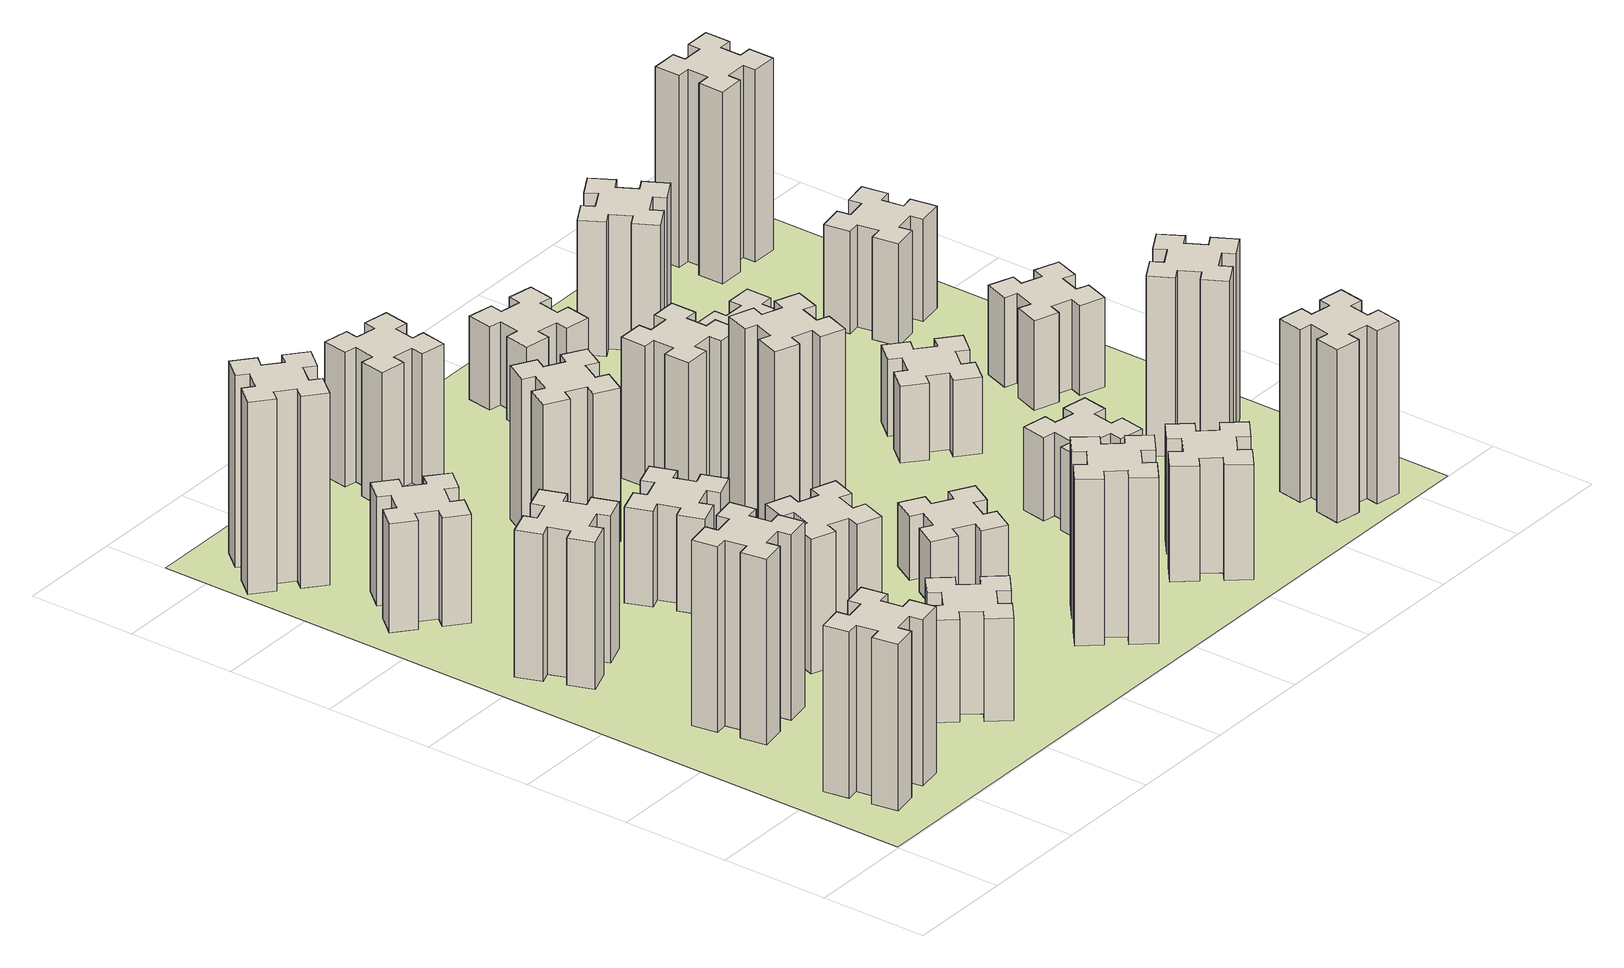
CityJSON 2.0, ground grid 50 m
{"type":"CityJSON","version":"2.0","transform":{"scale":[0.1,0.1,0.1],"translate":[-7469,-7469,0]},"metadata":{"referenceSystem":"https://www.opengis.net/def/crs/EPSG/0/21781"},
"CityObjects":{
"building1":{"type":"Building","attributes":{"class":"1000","function":"1000","usage":"1000","yearOfConstruction":2016,"roofType":"1000","measuredHeight":78,"storeysAboveGround":30,"storeysBelowGround":0},"geometry":[{"type":"Solid","lod":"1","boundaries":[[[[0,1,2,3,4,5,6,7,8,9,10,11,12,13,14,15,16,17,18,19]],[[17,16,20,21]],[[16,15,22,20]],[[15,14,23,22]],[[14,13,24,23]],[[13,12,25,24]],[[12,11,26,25]],[[11,10,27,26]],[[10,9,28,27]],[[9,8,29,28]],[[8,7,30,29]],[[7,6,31,30]],[[6,5,32,31]],[[5,4,33,32]],[[4,3,34,33]],[[3,2,35,34]],[[2,1,36,35]],[[1,0,37,36]],[[0,19,38,37]],[[19,18,39,38]],[[18,17,21,39]],[[24,25,26,27,28,29,30,31,32,33,34,35,36,37,38,39,21,20,22,23]]]]}]},
"building2":{"type":"Building","attributes":{"class":"1000","function":"1000","usage":"1000","yearOfConstruction":2016,"roofType":"1000","measuredHeight":87,"storeysAboveGround":30,"storeysBelowGround":0},"geometry":[{"type":"Solid","lod":"1","boundaries":[[[[40,41,42,43,44,45,46,47,48,49,50,51,52,53,54,55,56,57,58,59]],[[57,56,60,61]],[[56,55,62,60]],[[55,54,63,62]],[[54,53,64,63]],[[53,52,65,64]],[[52,51,66,65]],[[51,50,67,66]],[[50,49,68,67]],[[49,48,69,68]],[[48,47,70,69]],[[47,46,71,70]],[[46,45,72,71]],[[45,44,73,72]],[[44,43,74,73]],[[43,42,75,74]],[[42,41,76,75]],[[41,40,77,76]],[[40,59,78,77]],[[59,58,79,78]],[[58,57,61,79]],[[64,65,66,67,68,69,70,71,72,73,74,75,76,77,78,79,61,60,62,63]]]]}]},
"building3":{"type":"Building","attributes":{"class":"1000","function":"1000","usage":"1000","yearOfConstruction":2016,"roofType":"1000","measuredHeight":69,"storeysAboveGround":30,"storeysBelowGround":0},"geometry":[{"type":"Solid","lod":"1","boundaries":[[[[80,81,82,83,84,85,86,87,88,89,90,91,92,93,94,95,96,97,98,99]],[[97,96,100,101]],[[96,95,102,100]],[[95,94,103,102]],[[94,93,104,103]],[[93,92,105,104]],[[92,91,106,105]],[[91,90,107,106]],[[90,89,108,107]],[[89,88,109,108]],[[88,87,110,109]],[[87,86,111,110]],[[86,85,112,111]],[[85,84,113,112]],[[84,83,114,113]],[[83,82,115,114]],[[82,81,116,115]],[[81,80,117,116]],[[80,99,118,117]],[[99,98,119,118]],[[98,97,101,119]],[[104,105,106,107,108,109,110,111,112,113,114,115,116,117,118,119,101,100,102,103]]]]}]},
"building4":{"type":"Building","attributes":{"class":"1000","function":"1000","usage":"1000","yearOfConstruction":2016,"roofType":"1000","measuredHeight":51,"storeysAboveGround":30,"storeysBelowGround":0},"geometry":[{"type":"Solid","lod":"1","boundaries":[[[[120,121,122,123,124,125,126,127,128,129,130,131,132,133,134,135,136,137,138,139]],[[137,136,140,141]],[[136,135,142,140]],[[135,134,143,142]],[[134,133,144,143]],[[133,132,145,144]],[[132,131,146,145]],[[131,130,147,146]],[[130,129,148,147]],[[129,128,149,148]],[[128,127,150,149]],[[127,126,151,150]],[[126,125,152,151]],[[125,124,153,152]],[[124,123,154,153]],[[123,122,155,154]],[[122,121,156,155]],[[121,120,157,156]],[[120,139,158,157]],[[139,138,159,158]],[[138,137,141,159]],[[144,145,146,147,148,149,150,151,152,153,154,155,156,157,158,159,141,140,142,143]]]]}]},
"building5":{"type":"Building","attributes":{"class":"1000","function":"1000","usage":"1000","yearOfConstruction":2016,"roofType":"1000","measuredHeight":48,"storeysAboveGround":30,"storeysBelowGround":0},"geometry":[{"type":"Solid","lod":"1","boundaries":[[[[160,161,162,163,164,165,166,167,168,169,170,171,172,173,174,175,176,177,178,179]],[[177,176,180,181]],[[176,175,182,180]],[[175,174,183,182]],[[174,173,184,183]],[[173,172,185,184]],[[172,171,186,185]],[[171,170,187,186]],[[170,169,188,187]],[[169,168,189,188]],[[168,167,190,189]],[[167,166,191,190]],[[166,165,192,191]],[[165,164,193,192]],[[164,163,194,193]],[[163,162,195,194]],[[162,161,196,195]],[[161,160,197,196]],[[160,179,198,197]],[[179,178,199,198]],[[178,177,181,199]],[[184,185,186,187,188,189,190,191,192,193,194,195,196,197,198,199,181,180,182,183]]]]}]},
"building6":{"type":"Building","attributes":{"class":"1000","function":"1000","usage":"1000","yearOfConstruction":2016,"roofType":"1000","measuredHeight":90,"storeysAboveGround":30,"storeysBelowGround":0},"geometry":[{"type":"Solid","lod":"1","boundaries":[[[[200,201,202,203,204,205,206,207,208,209,210,211,212,213,214,215,216,217,218,219]],[[217,216,220,221]],[[216,215,222,220]],[[215,214,223,222]],[[214,213,224,223]],[[213,212,225,224]],[[212,211,226,225]],[[211,210,227,226]],[[210,209,228,227]],[[209,208,229,228]],[[208,207,230,229]],[[207,206,231,230]],[[206,205,232,231]],[[205,204,233,232]],[[204,203,234,233]],[[203,202,235,234]],[[202,201,236,235]],[[201,200,237,236]],[[200,219,238,237]],[[219,218,239,238]],[[218,217,221,239]],[[224,225,226,227,228,229,230,231,232,233,234,235,236,237,238,239,221,220,222,223]]]]}]},
"building7":{"type":"Building","attributes":{"class":"1000","function":"1000","usage":"1000","yearOfConstruction":2016,"roofType":"1000","measuredHeight":63,"storeysAboveGround":30,"storeysBelowGround":0},"geometry":[{"type":"Solid","lod":"1","boundaries":[[[[240,241,242,243,244,245,246,247,248,249,250,251,252,253,254,255,256,257,258,259]],[[257,256,260,261]],[[256,255,262,260]],[[255,254,263,262]],[[254,253,264,263]],[[253,252,265,264]],[[252,251,266,265]],[[251,250,267,266]],[[250,249,268,267]],[[249,248,269,268]],[[248,247,270,269]],[[247,246,271,270]],[[246,245,272,271]],[[245,244,273,272]],[[244,243,274,273]],[[243,242,275,274]],[[242,241,276,275]],[[241,240,277,276]],[[240,259,278,277]],[[259,258,279,278]],[[258,257,261,279]],[[264,265,266,267,268,269,270,271,272,273,274,275,276,277,278,279,261,260,262,263]]]]}]},
"building8":{"type":"Building","attributes":{"class":"1000","function":"1000","usage":"1000","yearOfConstruction":2016,"roofType":"1000","measuredHeight":45,"storeysAboveGround":30,"storeysBelowGround":0},"geometry":[{"type":"Solid","lod":"1","boundaries":[[[[280,281,282,283,284,285,286,287,288,289,290,291,292,293,294,295,296,297,298,299]],[[297,296,300,301]],[[296,295,302,300]],[[295,294,303,302]],[[294,293,304,303]],[[293,292,305,304]],[[292,291,306,305]],[[291,290,307,306]],[[290,289,308,307]],[[289,288,309,308]],[[288,287,310,309]],[[287,286,311,310]],[[286,285,312,311]],[[285,284,313,312]],[[284,283,314,313]],[[283,282,315,314]],[[282,281,316,315]],[[281,280,317,316]],[[280,299,318,317]],[[299,298,319,318]],[[298,297,301,319]],[[304,305,306,307,308,309,310,311,312,313,314,315,316,317,318,319,301,300,302,303]]]]}]},
"building9":{"type":"Building","attributes":{"class":"1000","function":"1000","usage":"1000","yearOfConstruction":2016,"roofType":"1000","measuredHeight":72,"storeysAboveGround":30,"storeysBelowGround":0},"geometry":[{"type":"Solid","lod":"1","boundaries":[[[[320,321,322,323,324,325,326,327,328,329,330,331,332,333,334,335,336,337,338,339]],[[337,336,340,341]],[[336,335,342,340]],[[335,334,343,342]],[[334,333,344,343]],[[333,332,345,344]],[[332,331,346,345]],[[331,330,347,346]],[[330,329,348,347]],[[329,328,349,348]],[[328,327,350,349]],[[327,326,351,350]],[[326,325,352,351]],[[325,324,353,352]],[[324,323,354,353]],[[323,322,355,354]],[[322,321,356,355]],[[321,320,357,356]],[[320,339,358,357]],[[339,338,359,358]],[[338,337,341,359]],[[344,345,346,347,348,349,350,351,352,353,354,355,356,357,358,359,341,340,342,343]]]]}]},
"building10":{"type":"Building","attributes":{"class":"1000","function":"1000","usage":"1000","yearOfConstruction":2016,"roofType":"1000","measuredHeight":78,"storeysAboveGround":30,"storeysBelowGround":0},"geometry":[{"type":"Solid","lod":"1","boundaries":[[[[360,361,362,363,364,365,366,367,368,369,370,371,372,373,374,375,376,377,378,379]],[[377,376,380,381]],[[376,375,382,380]],[[375,374,383,382]],[[374,373,384,383]],[[373,372,385,384]],[[372,371,386,385]],[[371,370,387,386]],[[370,369,388,387]],[[369,368,389,388]],[[368,367,390,389]],[[367,366,391,390]],[[366,365,392,391]],[[365,364,393,392]],[[364,363,394,393]],[[363,362,395,394]],[[362,361,396,395]],[[361,360,397,396]],[[360,379,398,397]],[[379,378,399,398]],[[378,377,381,399]],[[384,385,386,387,388,389,390,391,392,393,394,395,396,397,398,399,381,380,382,383]]]]}]},
"building11":{"type":"Building","attributes":{"class":"1000","function":"1000","usage":"1000","yearOfConstruction":2016,"roofType":"1000","measuredHeight":63,"storeysAboveGround":30,"storeysBelowGround":0},"geometry":[{"type":"Solid","lod":"1","boundaries":[[[[400,401,402,403,404,405,406,407,408,409,410,411,412,413,414,415,416,417,418,419]],[[417,416,420,421]],[[416,415,422,420]],[[415,414,423,422]],[[414,413,424,423]],[[413,412,425,424]],[[412,411,426,425]],[[411,410,427,426]],[[410,409,428,427]],[[409,408,429,428]],[[408,407,430,429]],[[407,406,431,430]],[[406,405,432,431]],[[405,404,433,432]],[[404,403,434,433]],[[403,402,435,434]],[[402,401,436,435]],[[401,400,437,436]],[[400,419,438,437]],[[419,418,439,438]],[[418,417,421,439]],[[424,425,426,427,428,429,430,431,432,433,434,435,436,437,438,439,421,420,422,423]]]]}]},
"building12":{"type":"Building","attributes":{"class":"1000","function":"1000","usage":"1000","yearOfConstruction":2016,"roofType":"1000","measuredHeight":30,"storeysAboveGround":30,"storeysBelowGround":0},"geometry":[{"type":"Solid","lod":"1","boundaries":[[[[440,441,442,443,444,445,446,447,448,449,450,451,452,453,454,455,456,457,458,459]],[[457,456,460,461]],[[456,455,462,460]],[[455,454,463,462]],[[454,453,464,463]],[[453,452,465,464]],[[452,451,466,465]],[[451,450,467,466]],[[450,449,468,467]],[[449,448,469,468]],[[448,447,470,469]],[[447,446,471,470]],[[446,445,472,471]],[[445,444,473,472]],[[444,443,474,473]],[[443,442,475,474]],[[442,441,476,475]],[[441,440,477,476]],[[440,459,478,477]],[[459,458,479,478]],[[458,457,461,479]],[[464,465,466,467,468,469,470,471,472,473,474,475,476,477,478,479,461,460,462,463]]]]}]},
"building13":{"type":"Building","attributes":{"class":"1000","function":"1000","usage":"1000","yearOfConstruction":2016,"roofType":"1000","measuredHeight":90,"storeysAboveGround":30,"storeysBelowGround":0},"geometry":[{"type":"Solid","lod":"1","boundaries":[[[[480,481,482,483,484,485,486,487,488,489,490,491,492,493,494,495,496,497,498,499]],[[497,496,500,501]],[[496,495,502,500]],[[495,494,503,502]],[[494,493,504,503]],[[493,492,505,504]],[[492,491,506,505]],[[491,490,507,506]],[[490,489,508,507]],[[489,488,509,508]],[[488,487,510,509]],[[487,486,511,510]],[[486,485,512,511]],[[485,484,513,512]],[[484,483,514,513]],[[483,482,515,514]],[[482,481,516,515]],[[481,480,517,516]],[[480,499,518,517]],[[499,498,519,518]],[[498,497,501,519]],[[504,505,506,507,508,509,510,511,512,513,514,515,516,517,518,519,501,500,502,503]]]]}]},
"building14":{"type":"Building","attributes":{"class":"1000","function":"1000","usage":"1000","yearOfConstruction":2016,"roofType":"1000","measuredHeight":66,"storeysAboveGround":30,"storeysBelowGround":0},"geometry":[{"type":"Solid","lod":"1","boundaries":[[[[520,521,522,523,524,525,526,527,528,529,530,531,532,533,534,535,536,537,538,539]],[[537,536,540,541]],[[536,535,542,540]],[[535,534,543,542]],[[534,533,544,543]],[[533,532,545,544]],[[532,531,546,545]],[[531,530,547,546]],[[530,529,548,547]],[[529,528,549,548]],[[528,527,550,549]],[[527,526,551,550]],[[526,525,552,551]],[[525,524,553,552]],[[524,523,554,553]],[[523,522,555,554]],[[522,521,556,555]],[[521,520,557,556]],[[520,539,558,557]],[[539,538,559,558]],[[538,537,541,559]],[[544,545,546,547,548,549,550,551,552,553,554,555,556,557,558,559,541,540,542,543]]]]}]},
"building15":{"type":"Building","attributes":{"class":"1000","function":"1000","usage":"1000","yearOfConstruction":2016,"roofType":"1000","measuredHeight":54,"storeysAboveGround":30,"storeysBelowGround":0},"geometry":[{"type":"Solid","lod":"1","boundaries":[[[[560,561,562,563,564,565,566,567,568,569,570,571,572,573,574,575,576,577,578,579]],[[577,576,580,581]],[[576,575,582,580]],[[575,574,583,582]],[[574,573,584,583]],[[573,572,585,584]],[[572,571,586,585]],[[571,570,587,586]],[[570,569,588,587]],[[569,568,589,588]],[[568,567,590,589]],[[567,566,591,590]],[[566,565,592,591]],[[565,564,593,592]],[[564,563,594,593]],[[563,562,595,594]],[[562,561,596,595]],[[561,560,597,596]],[[560,579,598,597]],[[579,578,599,598]],[[578,577,581,599]],[[584,585,586,587,588,589,590,591,592,593,594,595,596,597,598,599,581,580,582,583]]]]}]},
"building16":{"type":"Building","attributes":{"class":"1000","function":"1000","usage":"1000","yearOfConstruction":2016,"roofType":"1000","measuredHeight":39,"storeysAboveGround":30,"storeysBelowGround":0},"geometry":[{"type":"Solid","lod":"1","boundaries":[[[[600,601,602,603,604,605,606,607,608,609,610,611,612,613,614,615,616,617,618,619]],[[617,616,620,621]],[[616,615,622,620]],[[615,614,623,622]],[[614,613,624,623]],[[613,612,625,624]],[[612,611,626,625]],[[611,610,627,626]],[[610,609,628,627]],[[609,608,629,628]],[[608,607,630,629]],[[607,606,631,630]],[[606,605,632,631]],[[605,604,633,632]],[[604,603,634,633]],[[603,602,635,634]],[[602,601,636,635]],[[601,600,637,636]],[[600,619,638,637]],[[619,618,639,638]],[[618,617,621,639]],[[624,625,626,627,628,629,630,631,632,633,634,635,636,637,638,639,621,620,622,623]]]]}]},
"building17":{"type":"Building","attributes":{"class":"1000","function":"1000","usage":"1000","yearOfConstruction":2016,"roofType":"1000","measuredHeight":39,"storeysAboveGround":30,"storeysBelowGround":0},"geometry":[{"type":"Solid","lod":"1","boundaries":[[[[640,641,642,643,644,645,646,647,648,649,650,651,652,653,654,655,656,657,658,659]],[[657,656,660,661]],[[656,655,662,660]],[[655,654,663,662]],[[654,653,664,663]],[[653,652,665,664]],[[652,651,666,665]],[[651,650,667,666]],[[650,649,668,667]],[[649,648,669,668]],[[648,647,670,669]],[[647,646,671,670]],[[646,645,672,671]],[[645,644,673,672]],[[644,643,674,673]],[[643,642,675,674]],[[642,641,676,675]],[[641,640,677,676]],[[640,659,678,677]],[[659,658,679,678]],[[658,657,661,679]],[[664,665,666,667,668,669,670,671,672,673,674,675,676,677,678,679,661,660,662,663]]]]}]},
"building18":{"type":"Building","attributes":{"class":"1000","function":"1000","usage":"1000","yearOfConstruction":2016,"roofType":"1000","measuredHeight":36,"storeysAboveGround":30,"storeysBelowGround":0},"geometry":[{"type":"Solid","lod":"1","boundaries":[[[[680,681,682,683,684,685,686,687,688,689,690,691,692,693,694,695,696,697,698,699]],[[697,696,700,701]],[[696,695,702,700]],[[695,694,703,702]],[[694,693,704,703]],[[693,692,705,704]],[[692,691,706,705]],[[691,690,707,706]],[[690,689,708,707]],[[689,688,709,708]],[[688,687,710,709]],[[687,686,711,710]],[[686,685,712,711]],[[685,684,713,712]],[[684,683,714,713]],[[683,682,715,714]],[[682,681,716,715]],[[681,680,717,716]],[[680,699,718,717]],[[699,698,719,718]],[[698,697,701,719]],[[704,705,706,707,708,709,710,711,712,713,714,715,716,717,718,719,701,700,702,703]]]]}]},
"building19":{"type":"Building","attributes":{"class":"1000","function":"1000","usage":"1000","yearOfConstruction":2016,"roofType":"1000","measuredHeight":39,"storeysAboveGround":30,"storeysBelowGround":0},"geometry":[{"type":"Solid","lod":"1","boundaries":[[[[720,721,722,723,724,725,726,727,728,729,730,731,732,733,734,735,736,737,738,739]],[[737,736,740,741]],[[736,735,742,740]],[[735,734,743,742]],[[734,733,744,743]],[[733,732,745,744]],[[732,731,746,745]],[[731,730,747,746]],[[730,729,748,747]],[[729,728,749,748]],[[728,727,750,749]],[[727,726,751,750]],[[726,725,752,751]],[[725,724,753,752]],[[724,723,754,753]],[[723,722,755,754]],[[722,721,756,755]],[[721,720,757,756]],[[720,739,758,757]],[[739,738,759,758]],[[738,737,741,759]],[[744,745,746,747,748,749,750,751,752,753,754,755,756,757,758,759,741,740,742,743]]]]}]},
"building20":{"type":"Building","attributes":{"class":"1000","function":"1000","usage":"1000","yearOfConstruction":2016,"roofType":"1000","measuredHeight":81,"storeysAboveGround":30,"storeysBelowGround":0},"geometry":[{"type":"Solid","lod":"1","boundaries":[[[[760,761,762,763,764,765,766,767,768,769,770,771,772,773,774,775,776,777,778,779]],[[777,776,780,781]],[[776,775,782,780]],[[775,774,783,782]],[[774,773,784,783]],[[773,772,785,784]],[[772,771,786,785]],[[771,770,787,786]],[[770,769,788,787]],[[769,768,789,788]],[[768,767,790,789]],[[767,766,791,790]],[[766,765,792,791]],[[765,764,793,792]],[[764,763,794,793]],[[763,762,795,794]],[[762,761,796,795]],[[761,760,797,796]],[[760,779,798,797]],[[779,778,799,798]],[[778,777,781,799]],[[784,785,786,787,788,789,790,791,792,793,794,795,796,797,798,799,781,780,782,783]]]]}]},
"building21":{"type":"Building","attributes":{"class":"1000","function":"1000","usage":"1000","yearOfConstruction":2016,"roofType":"1000","measuredHeight":63,"storeysAboveGround":30,"storeysBelowGround":0},"geometry":[{"type":"Solid","lod":"1","boundaries":[[[[800,801,802,803,804,805,806,807,808,809,810,811,812,813,814,815,816,817,818,819]],[[817,816,820,821]],[[816,815,822,820]],[[815,814,823,822]],[[814,813,824,823]],[[813,812,825,824]],[[812,811,826,825]],[[811,810,827,826]],[[810,809,828,827]],[[809,808,829,828]],[[808,807,830,829]],[[807,806,831,830]],[[806,805,832,831]],[[805,804,833,832]],[[804,803,834,833]],[[803,802,835,834]],[[802,801,836,835]],[[801,800,837,836]],[[800,819,838,837]],[[819,818,839,838]],[[818,817,821,839]],[[824,825,826,827,828,829,830,831,832,833,834,835,836,837,838,839,821,820,822,823]]]]}]},
"building22":{"type":"Building","attributes":{"class":"1000","function":"1000","usage":"1000","yearOfConstruction":2016,"roofType":"1000","measuredHeight":84,"storeysAboveGround":30,"storeysBelowGround":0},"geometry":[{"type":"Solid","lod":"1","boundaries":[[[[840,841,842,843,844,845,846,847,848,849,850,851,852,853,854,855,856,857,858,859]],[[857,856,860,861]],[[856,855,862,860]],[[855,854,863,862]],[[854,853,864,863]],[[853,852,865,864]],[[852,851,866,865]],[[851,850,867,866]],[[850,849,868,867]],[[849,848,869,868]],[[848,847,870,869]],[[847,846,871,870]],[[846,845,872,871]],[[845,844,873,872]],[[844,843,874,873]],[[843,842,875,874]],[[842,841,876,875]],[[841,840,877,876]],[[840,859,878,877]],[[859,858,879,878]],[[858,857,861,879]],[[864,865,866,867,868,869,870,871,872,873,874,875,876,877,878,879,861,860,862,863]]]]}]},
"building23":{"type":"Building","attributes":{"class":"1000","function":"1000","usage":"1000","yearOfConstruction":2016,"roofType":"1000","measuredHeight":42,"storeysAboveGround":30,"storeysBelowGround":0},"geometry":[{"type":"Solid","lod":"1","boundaries":[[[[880,881,882,883,884,885,886,887,888,889,890,891,892,893,894,895,896,897,898,899]],[[897,896,900,901]],[[896,895,902,900]],[[895,894,903,902]],[[894,893,904,903]],[[893,892,905,904]],[[892,891,906,905]],[[891,890,907,906]],[[890,889,908,907]],[[889,888,909,908]],[[888,887,910,909]],[[887,886,911,910]],[[886,885,912,911]],[[885,884,913,912]],[[884,883,914,913]],[[883,882,915,914]],[[882,881,916,915]],[[881,880,917,916]],[[880,899,918,917]],[[899,898,919,918]],[[898,897,901,919]],[[904,905,906,907,908,909,910,911,912,913,914,915,916,917,918,919,901,900,902,903]]]]}]},
"building24":{"type":"Building","attributes":{"class":"1000","function":"1000","usage":"1000","yearOfConstruction":2016,"roofType":"1000","measuredHeight":48,"storeysAboveGround":30,"storeysBelowGround":0},"geometry":[{"type":"Solid","lod":"1","boundaries":[[[[920,921,922,923,924,925,926,927,928,929,930,931,932,933,934,935,936,937,938,939]],[[937,936,940,941]],[[936,935,942,940]],[[935,934,943,942]],[[934,933,944,943]],[[933,932,945,944]],[[932,931,946,945]],[[931,930,947,946]],[[930,929,948,947]],[[929,928,949,948]],[[928,927,950,949]],[[927,926,951,950]],[[926,925,952,951]],[[925,924,953,952]],[[924,923,954,953]],[[923,922,955,954]],[[922,921,956,955]],[[921,920,957,956]],[[920,939,958,957]],[[939,938,959,958]],[[938,937,941,959]],[[944,945,946,947,948,949,950,951,952,953,954,955,956,957,958,959,941,940,942,943]]]]}]},
"building25":{"type":"Building","attributes":{"class":"1000","function":"1000","usage":"1000","yearOfConstruction":2016,"roofType":"1000","measuredHeight":90,"storeysAboveGround":30,"storeysBelowGround":0},"geometry":[{"type":"Solid","lod":"1","boundaries":[[[[960,961,962,963,964,965,966,967,968,969,970,971,972,973,974,975,976,977,978,979]],[[977,976,980,981]],[[976,975,982,980]],[[975,974,983,982]],[[974,973,984,983]],[[973,972,985,984]],[[972,971,986,985]],[[971,970,987,986]],[[970,969,988,987]],[[969,968,989,988]],[[968,967,990,989]],[[967,966,991,990]],[[966,965,992,991]],[[965,964,993,992]],[[964,963,994,993]],[[963,962,995,994]],[[962,961,996,995]],[[961,960,997,996]],[[960,979,998,997]],[[979,978,999,998]],[[978,977,981,999]],[[984,985,986,987,988,989,990,991,992,993,994,995,996,997,998,999,981,980,982,983]]]]}]},
"landuse1":{"type":"LandUse","attributes":{"name":"plot1","function":"1010"},"geometry":[{"type":"MultiSurface","lod":"1","boundaries":[[[1000,1001,1002,1003]]]}]}
},
"vertices":[
[492,345,0],[475,444,0],[534,454,0],[513,572,0],[395,551,0],[405,492,0],[307,475,0],[297,534,0],[178,513,0],[199,395,0],[258,405,0],[276,307,0],[217,297,0],[237,178,0],[356,199,0],[345,258,0],[444,276,0],[454,217,0],[572,237,0],[551,356,0],[444,276,780],[454,217,780],[345,258,780],[356,199,780],[237,178,780],[217,297,780],[276,307,780],[258,405,780],[199,395,780],[178,513,780],[297,534,780],[307,475,780],[405,492,780],[395,551,780],[513,572,780],[534,454,780],[475,444,780],[492,345,780],[551,356,780],[572,237,780],
[445,998,0],[544,1016,0],[554,957,0],[672,977,0],[651,1096,0],[592,1085,0],[575,1184,0],[634,1194,0],[613,1312,0],[495,1291,0],[505,1232,0],[407,1215,0],[397,1274,0],[278,1253,0],[299,1135,0],[358,1145,0],[376,1047,0],[317,1037,0],[337,918,0],[456,939,0],[376,1047,870],[317,1037,870],[358,1145,870],[299,1135,870],[278,1253,870],[397,1274,870],[407,1215,870],[505,1232,870],[495,1291,870],[613,1312,870],[634,1194,870],[575,1184,870],[592,1085,870],[651,1096,870],[672,977,870],[554,957,870],[544,1016,870],[445,998,870],[456,939,870],[337,918,870],
[366,1835,0],[460,1869,0],[480,1813,0],[593,1854,0],[552,1967,0],[496,1946,0],[462,2040,0],[518,2060,0],[477,2173,0],[364,2132,0],[385,2076,0],[291,2042,0],[270,2098,0],[157,2057,0],[199,1944,0],[255,1965,0],[289,1871,0],[233,1850,0],[274,1737,0],[387,1779,0],[289,1871,690],[233,1850,690],[255,1965,690],[199,1944,690],[157,2057,690],[270,2098,690],[291,2042,690],[385,2076,690],[364,2132,690],[477,2173,690],[518,2060,690],[462,2040,690],[496,1946,690],[552,1967,690],[593,1854,690],[480,1813,690],[460,1869,690],[366,1835,690],[387,1779,690],[274,1737,690],
[427,2586,0],[492,2663,0],[538,2624,0],[615,2716,0],[523,2793,0],[484,2747,0],[408,2812,0],[446,2858,0],[354,2935,0],[277,2843,0],[323,2804,0],[259,2728,0],[213,2766,0],[136,2674,0],[228,2597,0],[266,2643,0],[343,2579,0],[304,2533,0],[396,2456,0],[473,2548,0],[343,2579,510],[304,2533,510],[266,2643,510],[228,2597,510],[136,2674,510],[213,2766,510],[259,2728,510],[323,2804,510],[277,2843,510],[354,2935,510],[446,2858,510],[408,2812,510],[484,2747,510],[523,2793,510],[615,2716,510],[538,2624,510],[492,2663,510],[427,2586,510],[473,2548,510],[396,2456,510],
[1232,508,0],[1167,584,0],[1213,623,0],[1136,715,0],[1044,638,0],[1083,592,0],[1006,527,0],[968,573,0],[876,496,0],[953,404,0],[999,443,0],[1063,366,0],[1017,328,0],[1094,236,0],[1186,313,0],[1148,359,0],[1224,423,0],[1263,377,0],[1355,454,0],[1278,546,0],[1224,423,480],[1263,377,480],[1148,359,480],[1186,313,480],[1094,236,480],[1017,328,480],[1063,366,480],[999,443,480],[953,404,480],[876,496,480],[968,573,480],[1006,527,480],[1083,592,480],[1044,638,480],[1136,715,480],[1213,623,480],[1167,584,480],[1232,508,480],[1278,546,480],[1355,454,480],
[384,3387,0],[308,3452,0],[346,3498,0],[254,3575,0],[177,3483,0],[223,3444,0],[159,3368,0],[113,3406,0],[36,3314,0],[128,3237,0],[166,3283,0],[243,3219,0],[204,3173,0],[296,3096,0],[373,3188,0],[327,3226,0],[392,3303,0],[438,3264,0],[515,3356,0],[423,3433,0],[392,3303,900],[438,3264,900],[327,3226,900],[373,3188,900],[296,3096,900],[204,3173,900],[243,3219,900],[166,3283,900],[128,3237,900],[36,3314,900],[113,3406,900],[159,3368,900],[223,3444,900],[177,3483,900],[254,3575,900],[346,3498,900],[308,3452,900],[384,3387,900],[423,3433,900],[515,3356,900],
[1202,1131,0],[1236,1225,0],[1292,1204,0],[1333,1317,0],[1220,1358,0],[1200,1302,0],[1106,1336,0],[1127,1392,0],[1014,1433,0],[973,1320,0],[1029,1300,0],[995,1206,0],[939,1227,0],[897,1114,0],[1010,1073,0],[1031,1129,0],[1125,1095,0],[1104,1039,0],[1217,997,0],[1258,1110,0],[1125,1095,630],[1104,1039,630],[1031,1129,630],[1010,1073,630],[897,1114,630],[939,1227,630],[995,1206,630],[1029,1300,630],[973,1320,630],[1014,1433,630],[1127,1392,630],[1106,1336,630],[1200,1302,630],[1220,1358,630],[1333,1317,630],[1292,1204,630],[1236,1225,630],[1202,1131,630],[1258,1110,630],[1217,997,630],
[995,1965,0],[1029,1871,0],[973,1850,0],[1014,1737,0],[1127,1779,0],[1106,1835,0],[1200,1869,0],[1220,1813,0],[1333,1854,0],[1292,1967,0],[1236,1946,0],[1202,2040,0],[1258,2060,0],[1217,2173,0],[1104,2132,0],[1125,2076,0],[1031,2042,0],[1010,2098,0],[897,2057,0],[939,1944,0],[1031,2042,450],[1010,2098,450],[1125,2076,450],[1104,2132,450],[1217,2173,450],[1258,2060,450],[1202,2040,450],[1236,1946,450],[1292,1967,450],[1333,1854,450],[1220,1813,450],[1200,1869,450],[1106,1835,450],[1127,1779,450],[1014,1737,450],[973,1850,450],[1029,1871,450],[995,1965,450],[939,1944,450],[897,2057,450],
[1286,2497,0],[1336,2584,0],[1388,2554,0],[1448,2658,0],[1344,2718,0],[1314,2666,0],[1227,2716,0],[1257,2768,0],[1153,2828,0],[1093,2724,0],[1145,2694,0],[1095,2607,0],[1043,2637,0],[983,2533,0],[1087,2473,0],[1117,2525,0],[1204,2475,0],[1174,2423,0],[1278,2363,0],[1338,2467,0],[1204,2475,720],[1174,2423,720],[1117,2525,720],[1087,2473,720],[983,2533,720],[1043,2637,720],[1095,2607,720],[1145,2694,720],[1093,2724,720],[1153,2828,720],[1257,2768,720],[1227,2716,720],[1314,2666,720],[1344,2718,720],[1448,2658,720],[1388,2554,720],[1336,2584,720],[1286,2497,720],[1338,2467,720],[1278,2363,720],
[2072,408,0],[2007,484,0],[2053,523,0],[1976,615,0],[1884,538,0],[1923,492,0],[1846,427,0],[1808,473,0],[1716,396,0],[1793,304,0],[1839,343,0],[1903,266,0],[1857,228,0],[1934,136,0],[2026,213,0],[1988,259,0],[2064,323,0],[2103,277,0],[2195,354,0],[2118,446,0],[2064,323,780],[2103,277,780],[1988,259,780],[2026,213,780],[1934,136,780],[1857,228,780],[1903,266,780],[1839,343,780],[1793,304,780],[1716,396,780],[1808,473,780],[1846,427,780],[1923,492,780],[1884,538,780],[1976,615,780],[2053,523,780],[2007,484,780],[2072,408,780],[2118,446,780],[2195,354,780],
[1016,3504,0],[998,3405,0],[939,3416,0],[918,3297,0],[1037,3277,0],[1047,3336,0],[1145,3318,0],[1135,3259,0],[1253,3238,0],[1274,3357,0],[1215,3367,0],[1232,3465,0],[1291,3455,0],[1312,3573,0],[1194,3594,0],[1184,3535,0],[1085,3552,0],[1096,3611,0],[977,3632,0],[957,3514,0],[1085,3552,630],[1096,3611,630],[1184,3535,630],[1194,3594,630],[1312,3573,630],[1291,3455,630],[1232,3465,630],[1215,3367,630],[1274,3357,630],[1253,3238,630],[1135,3259,630],[1145,3318,630],[1047,3336,630],[1037,3277,630],[918,3297,630],[939,3416,630],[998,3405,630],[1016,3504,630],[957,3514,630],[977,3632,630],
[1757,1045,0],[1844,995,0],[1814,943,0],[1918,883,0],[1978,987,0],[1926,1017,0],[1976,1104,0],[2028,1074,0],[2088,1178,0],[1984,1238,0],[1954,1186,0],[1867,1236,0],[1897,1288,0],[1793,1348,0],[1733,1244,0],[1785,1214,0],[1735,1127,0],[1683,1157,0],[1623,1053,0],[1727,993,0],[1735,1127,300],[1683,1157,300],[1785,1214,300],[1733,1244,300],[1793,1348,300],[1897,1288,300],[1867,1236,300],[1954,1186,300],[1984,1238,300],[2088,1178,300],[2028,1074,300],[1976,1104,300],[1926,1017,300],[1978,987,300],[1918,883,300],[1814,943,300],[1844,995,300],[1757,1045,300],[1727,993,300],[1623,1053,300],
[1940,2042,0],[1846,2076,0],[1867,2132,0],[1754,2173,0],[1713,2060,0],[1769,2040,0],[1735,1946,0],[1679,1967,0],[1637,1854,0],[1750,1813,0],[1771,1869,0],[1865,1835,0],[1844,1779,0],[1957,1737,0],[1998,1850,0],[1942,1871,0],[1976,1965,0],[2032,1944,0],[2073,2057,0],[1960,2098,0],[1976,1965,900],[2032,1944,900],[1942,1871,900],[1998,1850,900],[1957,1737,900],[1844,1779,900],[1865,1835,900],[1771,1869,900],[1750,1813,900],[1637,1854,900],[1679,1967,900],[1735,1946,900],[1769,2040,900],[1713,2060,900],[1754,2173,900],[1867,2132,900],[1846,2076,900],[1940,2042,900],[1960,2098,900],[2073,2057,900],
[1965,2445,0],[1965,2545,0],[2025,2545,0],[2025,2665,0],[1905,2665,0],[1905,2605,0],[1805,2605,0],[1805,2665,0],[1685,2665,0],[1685,2545,0],[1745,2545,0],[1745,2445,0],[1685,2445,0],[1685,2325,0],[1805,2325,0],[1805,2385,0],[1905,2385,0],[1905,2325,0],[2025,2325,0],[2025,2445,0],[1905,2385,660],[1905,2325,660],[1805,2385,660],[1805,2325,660],[1685,2325,660],[1685,2445,660],[1745,2445,660],[1745,2545,660],[1685,2545,660],[1685,2665,660],[1805,2665,660],[1805,2605,660],[1905,2605,660],[1905,2665,660],[2025,2665,660],[2025,2545,660],[1965,2545,660],[1965,2445,660],[2025,2445,660],[2025,2325,660],
[2628,259,0],[2704,323,0],[2743,277,0],[2835,354,0],[2758,446,0],[2712,408,0],[2647,484,0],[2693,523,0],[2616,615,0],[2524,538,0],[2563,492,0],[2486,427,0],[2448,473,0],[2356,396,0],[2433,304,0],[2479,343,0],[2543,266,0],[2497,228,0],[2574,136,0],[2666,213,0],[2543,266,540],[2497,228,540],[2479,343,540],[2433,304,540],[2356,396,540],[2448,473,540],[2486,427,540],[2563,492,540],[2524,538,540],[2616,615,540],[2693,523,540],[2647,484,540],[2712,408,540],[2758,446,540],[2835,354,540],[2743,277,540],[2704,323,540],[2628,259,540],[2666,213,540],[2574,136,540],
[2496,1084,0],[2478,985,0],[2419,996,0],[2398,877,0],[2517,857,0],[2527,916,0],[2625,898,0],[2615,839,0],[2733,818,0],[2754,937,0],[2695,947,0],[2712,1045,0],[2771,1035,0],[2792,1153,0],[2674,1174,0],[2664,1115,0],[2565,1132,0],[2576,1191,0],[2457,1212,0],[2437,1094,0],[2565,1132,390],[2576,1191,390],[2664,1115,390],[2674,1174,390],[2792,1153,390],[2771,1035,390],[2712,1045,390],[2695,947,390],[2754,937,390],[2733,818,390],[2615,839,390],[2625,898,390],[2527,916,390],[2517,857,390],[2398,877,390],[2419,996,390],[2478,985,390],[2496,1084,390],[2437,1094,390],[2457,1212,390],
[1887,3236,0],[1985,3218,0],[1975,3159,0],[2093,3138,0],[2114,3257,0],[2055,3267,0],[2072,3365,0],[2131,3355,0],[2152,3473,0],[2034,3494,0],[2024,3435,0],[1925,3452,0],[1936,3511,0],[1817,3532,0],[1797,3414,0],[1856,3404,0],[1838,3305,0],[1779,3316,0],[1758,3197,0],[1877,3177,0],[1838,3305,390],[1779,3316,390],[1856,3404,390],[1797,3414,390],[1817,3532,390],[1936,3511,390],[1925,3452,390],[2024,3435,390],[2034,3494,390],[2152,3473,390],[2131,3355,390],[2072,3365,390],[2055,3267,390],[2114,3257,390],[2093,3138,390],[1975,3159,390],[1985,3218,390],[1887,3236,390],[1877,3177,390],[1758,3197,390],
[2747,1746,0],[2812,1823,0],[2858,1784,0],[2935,1876,0],[2843,1953,0],[2804,1907,0],[2728,1972,0],[2766,2018,0],[2674,2095,0],[2597,2003,0],[2643,1964,0],[2579,1888,0],[2533,1926,0],[2456,1834,0],[2548,1757,0],[2586,1803,0],[2663,1739,0],[2624,1693,0],[2716,1616,0],[2793,1708,0],[2663,1739,360],[2624,1693,360],[2586,1803,360],[2548,1757,360],[2456,1834,360],[2533,1926,360],[2579,1888,360],[2643,1964,360],[2597,2003,360],[2674,2095,360],[2766,2018,360],[2728,1972,360],[2804,1907,360],[2843,1953,360],[2935,1876,360],[2858,1784,360],[2812,1823,360],[2747,1746,360],[2793,1708,360],[2716,1616,360],
[2445,2485,0],[2545,2485,0],[2545,2425,0],[2665,2425,0],[2665,2545,0],[2605,2545,0],[2605,2645,0],[2665,2645,0],[2665,2765,0],[2545,2765,0],[2545,2705,0],[2445,2705,0],[2445,2765,0],[2325,2765,0],[2325,2645,0],[2385,2645,0],[2385,2545,0],[2325,2545,0],[2325,2425,0],[2445,2425,0],[2385,2545,390],[2325,2545,390],[2385,2645,390],[2325,2645,390],[2325,2765,390],[2445,2765,390],[2445,2705,390],[2545,2705,390],[2545,2765,390],[2665,2765,390],[2665,2645,390],[2605,2645,390],[2605,2545,390],[2665,2545,390],[2665,2425,390],[2545,2425,390],[2545,2485,390],[2445,2485,390],[2445,2425,390],[2325,2425,390],
[3435,207,0],[3452,305,0],[3511,295,0],[3532,413,0],[3414,434,0],[3404,375,0],[3305,392,0],[3316,451,0],[3197,472,0],[3177,354,0],[3236,344,0],[3218,245,0],[3159,256,0],[3138,137,0],[3257,117,0],[3267,176,0],[3365,158,0],[3355,99,0],[3473,78,0],[3494,197,0],[3365,158,810],[3355,99,810],[3267,176,810],[3257,117,810],[3138,137,810],[3159,256,810],[3218,245,810],[3236,344,810],[3177,354,810],[3197,472,810],[3316,451,810],[3305,392,810],[3404,375,810],[3414,434,810],[3532,413,810],[3511,295,810],[3452,305,810],[3435,207,810],[3494,197,810],[3473,78,810],
[2716,3347,0],[2666,3434,0],[2718,3464,0],[2658,3568,0],[2554,3508,0],[2584,3456,0],[2497,3406,0],[2467,3458,0],[2363,3398,0],[2423,3294,0],[2475,3324,0],[2525,3237,0],[2473,3207,0],[2533,3103,0],[2637,3163,0],[2607,3215,0],[2694,3265,0],[2724,3213,0],[2828,3273,0],[2768,3377,0],[2694,3265,630],[2724,3213,630],[2607,3215,630],[2637,3163,630],[2533,3103,630],[2473,3207,630],[2525,3237,630],[2475,3324,630],[2423,3294,630],[2363,3398,630],[2467,3458,630],[2497,3406,630],[2584,3456,630],[2554,3508,630],[2658,3568,630],[2718,3464,630],[2666,3434,630],[2716,3347,630],[2768,3377,630],[2828,3273,630],
[3215,1004,0],[3265,917,0],[3213,887,0],[3273,783,0],[3377,843,0],[3347,895,0],[3434,945,0],[3464,893,0],[3568,953,0],[3508,1057,0],[3456,1027,0],[3406,1114,0],[3458,1144,0],[3398,1248,0],[3294,1188,0],[3324,1136,0],[3237,1086,0],[3207,1138,0],[3103,1078,0],[3163,974,0],[3237,1086,840],[3207,1138,840],[3324,1136,840],[3294,1188,840],[3398,1248,840],[3458,1144,840],[3406,1114,840],[3456,1027,840],[3508,1057,840],[3568,953,840],[3464,893,840],[3434,945,840],[3347,895,840],[3377,843,840],[3273,783,840],[3213,887,840],[3265,917,840],[3215,1004,840],[3163,974,840],[3103,1078,840],
[3420,1842,0],[3326,1876,0],[3347,1932,0],[3234,1973,0],[3193,1860,0],[3249,1840,0],[3215,1746,0],[3159,1767,0],[3117,1654,0],[3230,1613,0],[3251,1669,0],[3345,1635,0],[3324,1579,0],[3437,1537,0],[3478,1650,0],[3422,1671,0],[3456,1765,0],[3512,1744,0],[3553,1857,0],[3440,1898,0],[3456,1765,420],[3512,1744,420],[3422,1671,420],[3478,1650,420],[3437,1537,420],[3324,1579,420],[3345,1635,420],[3251,1669,420],[3230,1613,420],[3117,1654,420],[3159,1767,420],[3215,1746,420],[3249,1840,420],[3193,1860,420],[3234,1973,420],[3347,1932,420],[3326,1876,420],[3420,1842,420],[3440,1898,420],[3553,1857,420],
[3218,2625,0],[3236,2527,0],[3177,2517,0],[3197,2398,0],[3316,2419,0],[3305,2478,0],[3404,2496,0],[3414,2437,0],[3532,2457,0],[3511,2576,0],[3452,2565,0],[3435,2664,0],[3494,2674,0],[3473,2792,0],[3355,2771,0],[3365,2712,0],[3267,2695,0],[3257,2754,0],[3138,2733,0],[3159,2615,0],[3267,2695,480],[3257,2754,480],[3365,2712,480],[3355,2771,480],[3473,2792,480],[3494,2674,480],[3435,2664,480],[3452,2565,480],[3511,2576,480],[3532,2457,480],[3414,2437,480],[3404,2496,480],[3305,2478,480],[3316,2419,480],[3197,2398,480],[3177,2517,480],[3236,2527,480],[3218,2625,480],[3159,2615,480],[3138,2733,480],
[3285,3325,0],[3385,3325,0],[3385,3265,0],[3505,3265,0],[3505,3385,0],[3445,3385,0],[3445,3485,0],[3505,3485,0],[3505,3605,0],[3385,3605,0],[3385,3545,0],[3285,3545,0],[3285,3605,0],[3165,3605,0],[3165,3485,0],[3225,3485,0],[3225,3385,0],[3165,3385,0],[3165,3265,0],[3285,3265,0],[3225,3385,900],[3165,3385,900],[3225,3485,900],[3165,3485,900],[3165,3605,900],[3285,3605,900],[3285,3545,900],[3385,3545,900],[3385,3605,900],[3505,3605,900],[3505,3485,900],[3445,3485,900],[3445,3385,900],[3505,3385,900],[3505,3265,900],[3385,3265,900],[3385,3325,900],[3285,3325,900],[3285,3265,900],[3165,3265,900],
[5,3705,0],[3705,3705,0],[3705,5,0],[5,5,0]
]}
